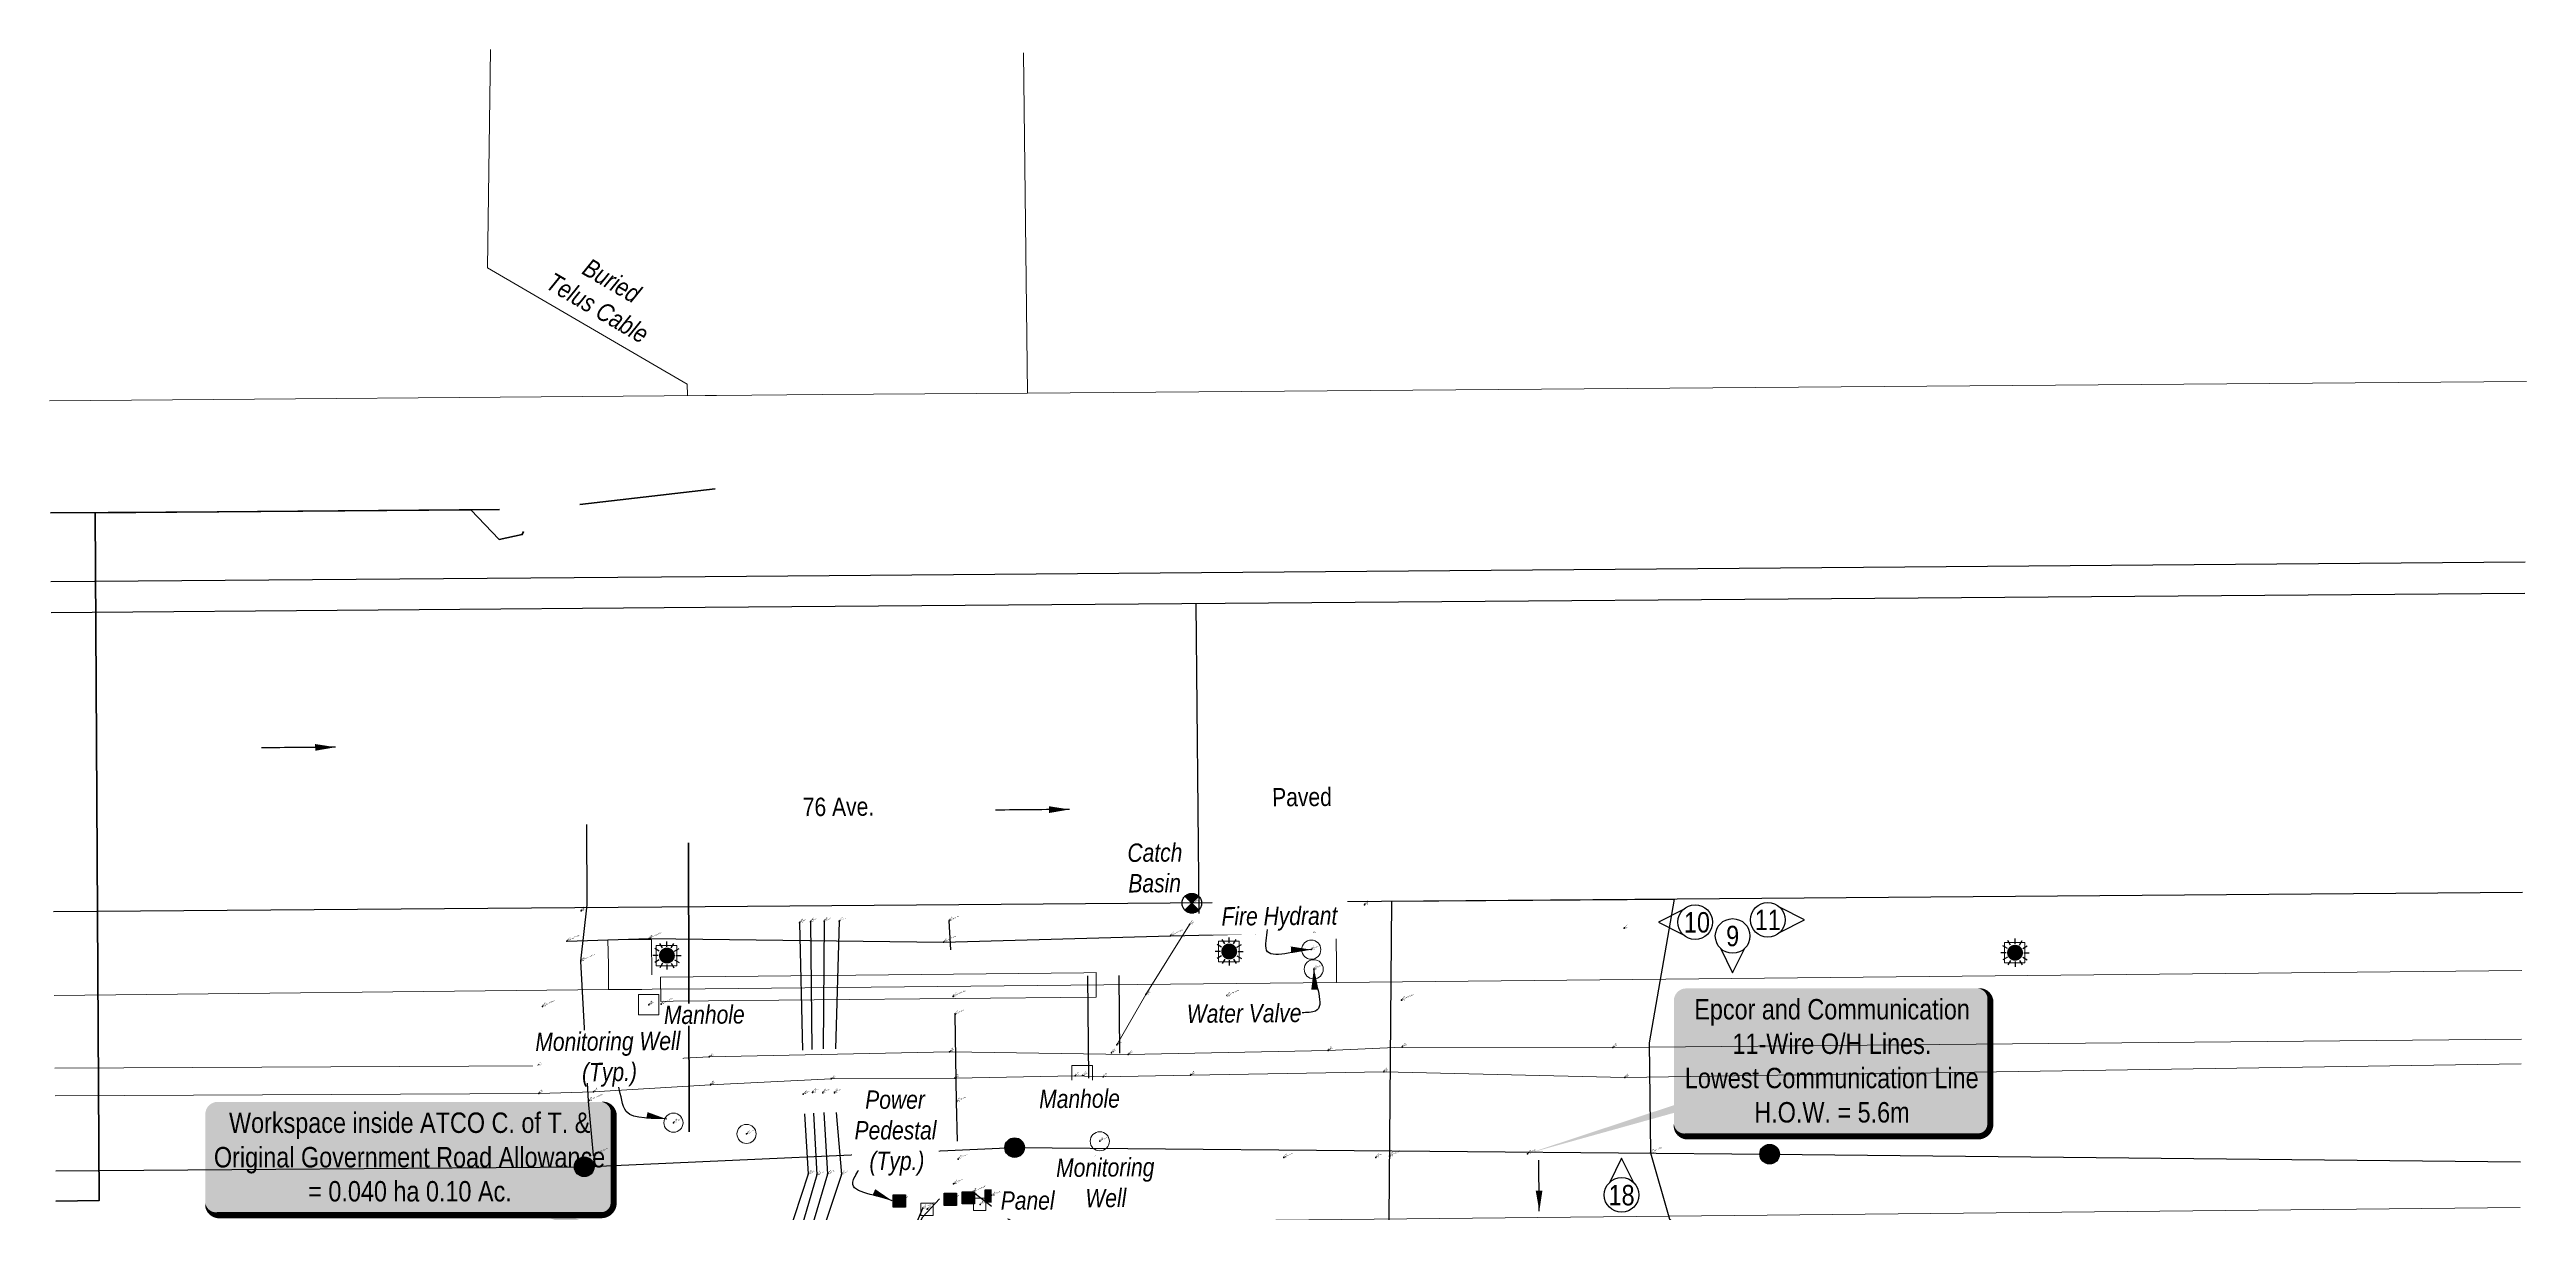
# Model space of a CAD drawing. Extents: x 39620 to 40409, y 5930668 to 5931695.
# Drawn here: x 40000.6 to 40121.9, y 5930764.9 to 5930821.9 of the extents above; entities that cross this region are included whole.
import ezdxf
from ezdxf.enums import TextEntityAlignment as Align

# ---------------------------------------------------------------- set-up
doc = ezdxf.new("R2010")
doc.units = 0
doc.header["$LTSCALE"] = 5
doc.header["$PDSIZE"] = 0.5
doc.linetypes.add('foc-SEISMIC', pattern=[20.5, 15, -1, 0.5, -1, 0.5, -1, 0.5, -1])
doc.linetypes.add('UG_PIPE', pattern=[1.875, 1.25, -0.625])
doc.layers.get('Defpoints').update_dxf_attribs({"color": 9})
for name, color, linetype in [('7', 7, 'Continuous'), ('AS-PIPE-UG', 44, 'UG_PIPE'), ('AS-POWER', 104, 'foc-POWER'), ('AS-POWER-BURIED-ATCO PIPELINES', 241, 'foc-POWER_BURIED'), ('AS-POWER-EXISTING-PP', 72, 'Continuous'), ('AS-POWER-OH-ATCO PIPELINES', 241, 'foc-OHPOWER'), ('AS-POWER-T', 104, 'Continuous'), ('AS-ROADS', 254, 'Continuous'), ('AS-SEISMIC', 224, 'foc-SEISMIC'), ('AS-SYMBOL', 7, 'Continuous'), ('CG-NOTES', 7, 'Continuous'), ('L-TITLEDB', 4, 'Continuous'), ('L-TITLEDB-T', 4, 'Continuous'), ('T-WATER-T', 170, 'Continuous')]:
    doc.layers.add(name, color=color, linetype=linetype)
doc.layers.add('AS-GENERAL', color=48, linetype='Continuous', lineweight=18)
doc.layers.add('COE_STREETLIGHT-POLE', color=7, linetype='Continuous', lineweight=0)
for name, color, linetype, lineweight, true_color in [('AS-SANITARY', 7, 'foc-SANITARY', 9, 0x29a300), ('AS-TELUS-ATCO PIPELINES', 7, 'foc-TEL', 9, 0xff9c38), ('AS-WATER PIPE', 7, 'foc-WATER', 9, 0x8ac4ff)]:
    doc.layers.add(name, color=color, linetype=linetype, lineweight=lineweight, true_color=true_color)
for name, color, linetype, plot in [('Z-DESCRIPTION', 4, 'Continuous', False), ('Z-ELEVATION', 2, 'Continuous', False), ('Z-MSPOINT', 7, 'Continuous', False), ('Z-POINTNUMBER', 6, 'Continuous', False)]:
    doc.layers.add(name, color=color, linetype=linetype, plot=plot)
doc.styles.add('1.8', font='', dxfattribs={"height": 1.8})
doc.styles.add('80', font='', dxfattribs={"height": 10})
doc.styles.add('80L', font='', dxfattribs={"height": 10})
doc.styles.add('DESCRIPTION', font='', dxfattribs={"height": 2.5})
doc.styles.add('ELEVATION', font='', dxfattribs={"height": 2.5})
doc.styles.add('foc-LtypeFont', font='', dxfattribs={"height": 7.35})
doc.styles.add('POINTNUMBER', font='', dxfattribs={"height": 2.5})
doc.styles.get('1.8').set_extended_font_data('Arial Narrow')
doc.styles.get('80').set_extended_font_data('Arial Narrow')
doc.styles.get('80L').set_extended_font_data('Arial Narrow')
doc.styles.get('DESCRIPTION').set_extended_font_data('Arial Narrow')
doc.styles.get('ELEVATION').set_extended_font_data('Arial Narrow')
doc.styles.get('foc-LtypeFont').set_extended_font_data('Arial Narrow')
doc.styles.get('POINTNUMBER').set_extended_font_data('Arial Narrow')
doc.linetypes.add('foc-OHPOWER', pattern='A,10,-1,["O/P",foc-LtypeFont,S=0.2,R=0,X=-0.5,Y=-0.75],-3.25', length=14.25)
doc.linetypes.add('foc-POWER', pattern='A,6,-1,["P",foc-LtypeFont,S=0.2,R=0,X=-0.625,Y=-0.75],-1.24,4', length=12.24)
doc.linetypes.add('foc-POWER_BURIED', pattern='A,10,-1,["P",foc-LtypeFont,S=0.2,R=0,X=-0.425,Y=-0.75],-2', length=13)
doc.linetypes.add('foc-SANITARY', pattern='A,10,-1,["SN",foc-LtypeFont,S=0.2,R=0,X=-0.5,Y=-0.75],-2.75', length=13.75)
doc.linetypes.add('foc-TEL', pattern='A,2,-1,["T",foc-LtypeFont,S=0.2,R=0,X=-0.425,Y=-0.75],-1.24,8', length=12.24)
doc.linetypes.add('foc-WATER', pattern='A,10,-1,["W",foc-LtypeFont,S=0.2,R=0,X=-0.425,Y=-0.75],-2', length=13)
doc.dimstyles.new('Compass 1 000', dxfattribs={"dimtxt": 1.8, "dimasz": 2, "dimexe": 0.2, "dimexo": 0.0625, "dimgap": 0.5, "dimtad": 0, "dimtih": 1, "dimtoh": 1, "dimzin": 0, "dimdsep": 46, "dimtxsty": '1.8', "dimcen": 0.1, "dimse1": 1, "dimse2": 1, "dimclrd": 256, "dimclrt": 256, "dimaunit": 1, "dimadec": 4, "dimazin": 0, "dimtfac": 0.06, "dimtofl": 0, "dimtmove": 0, "dimatfit": 0, "dimfxl": 0.2, "dimtolj": 1, "dimtzin": 0, "dimlwd": -1, "dimarcsym": 0})

# ---------------------------------------------------------------- blocks, each defined once
blk = doc.blocks.new('*U365')
at = {"layer": 'CG-NOTES', "color": 182}
blk.add_lwpolyline([(-6, -6), (0, -18), (6, -6)], dxfattribs=at)
blk.add_circle((0, 0), 8.49, dxfattribs=at)
at = {"color": 182, "style": '80L'}
blk.add_attdef('#', text='', height=10, dxfattribs=at).set_placement((0, 0), align=Align.MIDDLE_CENTER)
blk = doc.blocks.new('*U367')
at = {"layer": 'CG-NOTES', "color": 182}
blk.add_lwpolyline([(-6, 6), (-18, 0), (-6, -6)], dxfattribs=at)
blk.add_circle((0, 0), 8.49, dxfattribs=at)
at = {"color": 182, "style": '80L'}
blk.add_attdef('#', text='', height=10, dxfattribs=at).set_placement((0, 0), align=Align.MIDDLE_CENTER)
blk = doc.blocks.new('*U366')
at = {"layer": 'CG-NOTES', "color": 182}
blk.add_lwpolyline([(6, -6), (18, 0), (6, 6)], dxfattribs=at)
blk.add_circle((0, 0), 8.49, dxfattribs=at)
at = {"color": 182, "style": '80L'}
blk.add_attdef('#', text='', height=10, dxfattribs=at).set_placement((0, 0), align=Align.MIDDLE_CENTER)
blk = doc.blocks.new('DAV')
at = {"layer": 'COE_STREETLIGHT-POLE', "color": 1, "linetype": 'Continuous', "lineweight": 0, "flags": 128}
blk.add_lwpolyline([(-0.52, -0.5), (0.48, -0.5), (0.48, 0.5), (-0.52, 0.5), (-0.52, -0.5)], dxfattribs=at)
blk = doc.blocks.new('DAV3')
at = {"layer": 'COE_STREETLIGHT-POLE', "color": 1, "linetype": 'Continuous', "lineweight": 0, "flags": 128}
blk.add_lwpolyline([(-0.52, -0.5), (0.48, -0.5), (0.48, 0.5), (-0.52, 0.5), (-0.52, -0.5)], dxfattribs=at)
blk = doc.blocks.new('*X1028')
at = {"color": 0}
for p, q in [((102.1, -2061.6), (108.8, -2061.6)), ((102.2, -2061.7), (108.8, -2061.7)), ((102.3, -2061.4), (108.6, -2061.4)), ((102.3, -2061.9), (108.6, -2061.9)), ((102.5, -2061.2), (108.5, -2061.2)), ((102.5, -2062), (108.4, -2062)), ((102.6, -2062.2), (108.3, -2062.2)), ((102.7, -2061.1), (108.2, -2061.1)), ((102.8, -2062.3), (108.1, -2062.3)), ((102.9, -2060.9), (108, -2060.9)), ((103.2, -2060.8), (107.7, -2060.8)), ((103.5, -2060.6), (107.4, -2060.6)), ((103.9, -2060.5), (107, -2060.5)), ((104.5, -2060.3), (106.5, -2060.3)), ((102.1, -2068.4), (108.8, -2068.4)), ((102.2, -2068.3), (108.7, -2068.3)), ((102.3, -2068.1), (108.6, -2068.1)), ((102.3, -2068.6), (108.7, -2068.6)), ((102.5, -2068), (108.4, -2068)), ((102.5, -2068.7), (108.5, -2068.7)), ((102.7, -2067.8), (108.3, -2067.8)), ((102.7, -2068.9), (108.3, -2068.9)), ((102.8, -2067.7), (108.1, -2067.7)), ((102.9, -2069.1), (108, -2069.1)), ((103, -2062.5), (108, -2062.5)), ((103, -2067.5), (108, -2067.5)), ((103.1, -2062.7), (107.8, -2062.7)), ((103.1, -2067.3), (107.8, -2067.3)), ((103.2, -2069.2), (107.8, -2069.2)), ((103.3, -2062.8), (107.7, -2062.8)), ((103.3, -2067.2), (107.6, -2067.2)), ((103.4, -2063), (107.5, -2063)), ((103.4, -2067), (107.5, -2067)), ((103.5, -2069.4), (107.4, -2069.4)), ((103.6, -2063.1), (107.3, -2063.1)), ((103.6, -2066.9), (107.3, -2066.9)), ((103.7, -2063.3), (107.2, -2063.3)), ((103.8, -2066.7), (107.2, -2066.7)), ((103.9, -2063.4), (107, -2063.4)), ((103.9, -2066.6), (107, -2066.6)), ((103.9, -2069.5), (107.1, -2069.5)), ((104.1, -2063.6), (106.9, -2063.6)), ((104.1, -2066.4), (106.9, -2066.4)), ((104.2, -2063.7), (106.7, -2063.7)), ((104.2, -2066.2), (106.7, -2066.2)), ((104.4, -2063.9), (106.6, -2063.9)), ((104.4, -2066.1), (106.6, -2066.1)), ((104.4, -2069.7), (106.5, -2069.7)), ((104.5, -2064.1), (106.4, -2064.1)), ((104.5, -2065.9), (106.4, -2065.9)), ((104.7, -2064.2), (106.3, -2064.2)), ((104.7, -2065.8), (106.2, -2065.8)), ((104.8, -2064.4), (106.1, -2064.4)), ((104.8, -2065.6), (106.1, -2065.6)), ((105, -2064.5), (105.9, -2064.5)), ((105, -2065.5), (105.9, -2065.5)), ((105.1, -2064.7), (105.8, -2064.7)), ((105.2, -2065.3), (105.8, -2065.3)), ((105.3, -2064.8), (105.6, -2064.8)), ((105.3, -2065.2), (105.6, -2065.2))]:
    blk.add_line(p, q, dxfattribs=at)
blk = doc.blocks.new('SP')
for p, q in [((0.68, -0.68), (-0.68, 0.68)), ((-0.68, -0.68), (0.68, 0.68))]:
    blk.add_line(p, q)
blk.add_circle((0, 0), 0.96)
at = {"xscale": 0.2, "yscale": 0.2, "zscale": 0.2}
blk.add_blockref('*X1028', (-21.09, 413), dxfattribs=at)
blk = doc.blocks.new('DAV18')
at = {"layer": 'COE_STREETLIGHT-POLE', "color": 1, "linetype": 'Continuous', "lineweight": 0, "flags": 128}
blk.add_lwpolyline([(-0.52, -0.5), (0.48, -0.5), (0.48, 0.5), (-0.52, 0.5), (-0.52, -0.5)], dxfattribs=at)
blk = doc.blocks.new('*U1110')
h = blk.add_hatch(color=255)
edge = h.paths.add_edge_path()
edge.add_line((-94, -28.5), (94, -28.5))
edge.add_arc((94, -22.5), 6, 270, 360)
edge.add_line((100, -22.5), (100, 21))
edge.add_arc((94, 21), 6, 0, 90)
edge.add_line((94, 27), (-94, 27))
edge.add_arc((-94, 21), 6, 90, 180)
edge.add_line((-100, 21), (-100, -22.5))
edge.add_arc((-94, -22.5), 6, 180, 270)
at = {"color": 8, "true_color": 0x787878, "flags": 128}
blk.add_lwpolyline([(-94, -28.5, 3, 3, 0), (94, -28.5, 3, 3, 0.414214), (100, -22.5, 3, 3, 0), (100, 21, 3, 0, 0.414214), (94, 27, 0, 0, 0), (-94, 27, 0, 0, 0.414214), (-100, 21, 0, 0, 0), (-100, -22.5, 0, 3, 0.414214)], format="xyseb", close=True, dxfattribs=at)
blk.add_lwpolyline([(137.9, -54.8, 0, 10, 0), (0, 0, 5, 5, 0)], format="xyseb", dxfattribs=at)
at = {"color": 8, "true_color": 0x787878, "style": '80'}
blk.add_attdef('ENTER_TEXT_001', (-36, -5), '', height=10, dxfattribs=at)
blk = doc.blocks.new('*U1103')
h = blk.add_hatch(color=255)
edge = h.paths.add_edge_path()
edge.add_line((-71.5, -37), (71.5, -37))
edge.add_arc((71.5, -31), 6, 270, 360)
edge.add_line((77.5, -31), (77.5, 29.5))
edge.add_arc((71.5, 29.5), 6, 0, 90)
edge.add_line((71.5, 35.5), (-71.5, 35.5))
edge.add_arc((-71.5, 29.5), 6, 90, 180)
edge.add_line((-77.5, 29.5), (-77.5, -31))
edge.add_arc((-71.5, -31), 6, 180, 270)
at = {"color": 104, "flags": 128}
blk.add_lwpolyline([(-71.5, -37, 3, 3, 0), (71.5, -37, 3, 3, 0.414214), (77.5, -31, 3, 3, 0), (77.5, 29.5, 3, 0, 0.414214), (71.5, 35.5, 0, 0, 0), (-71.5, 35.5, 0, 0, 0.414214), (-77.5, 29.5, 0, 0, 0), (-77.5, -31, 0, 3, 0.414214)], format="xyseb", close=True, dxfattribs=at)
blk.add_lwpolyline([(-149.3, -45.5, 0, 7.5, 0), (0, 0, 0, 0, 0)], format="xyseb", dxfattribs=at)
at = {"color": 104, "style": '80'}
blk.add_attdef('ENTER_TEXT_001', (-26.8, -4.9), '', height=10, dxfattribs=at)
blk = doc.blocks.new('POWERPOLE')
h = blk.add_hatch(color=255)
edge = h.paths.add_edge_path()
edge.add_arc((0, 0), 0.96, 0, 360)
at = {"linetype": 'Continuous'}
for p, q in [((0.68, -0.68), (-0.68, 0.68)), ((-0.68, -0.68), (0.68, 0.68))]:
    blk.add_line(p, q, dxfattribs=at)
blk.add_circle((0, 0), 0.96, dxfattribs=at)
blk = doc.blocks.new('lightpole')
h = blk.add_hatch(color=255)
h.dxf.hatch_style = 1
h.paths.add_polyline_path([(-0.78, 0, 1), (0.78, 0, 1)])
h.paths.add_polyline_path([(0.68, 0, -1), (-0.68, 0, -1)], flags=16)
h = blk.add_hatch(color=48)
h.dxf.hatch_style = 1
edge = h.paths.add_edge_path()
edge.add_arc((0, 0), 0.682, 0, 360)
at = {"color": 48}
for p, q in [((-0.86, 0), (-1.38, 0)), ((-0.75, 0.43), (-1.19, 0.69)), ((-0.43, 0.75), (-0.69, 1.19)), ((0, 0.86), (0, 1.38)), ((0.43, 0.75), (0.69, 1.19)), ((0.75, 0.43), (1.19, 0.69)), ((0.86, 0), (1.38, 0)), ((-0.75, -0.43), (-1.19, -0.69)), ((-0.43, -0.75), (-0.69, -1.19)), ((0, -0.86), (0, -1.38)), ((0.43, -0.75), (0.69, -1.19)), ((0.75, -0.43), (1.19, -0.69))]:
    blk.add_line(p, q, dxfattribs=at)
blk.add_circle((0, 0), 0.682, dxfattribs=at)

msp = doc.modelspace()

# ---------------------------------------------------------------- hatches: boundary and pattern name
at = {"layer": 'AS-POWER'}
h = msp.add_hatch(color=256, dxfattribs=at)
h.dxf.hatch_style = 1
h.paths.add_polyline_path([(40045.31, 5930765.9), (40045.91, 5930765.9), (40045.91, 5930765.3), (40045.31, 5930765.3)])
h = msp.add_hatch(color=256, dxfattribs=at)
h.dxf.hatch_style = 1
h.paths.add_polyline_path([(40046.44, 5930765.99), (40047.04, 5930765.99), (40047.04, 5930765.39), (40046.44, 5930765.39)])
h = msp.add_hatch(color=256, dxfattribs=at)
h.dxf.hatch_style = 1
h.paths.add_polyline_path([(40041.93, 5930765.74), (40042.53, 5930765.74), (40042.53, 5930765.14), (40041.93, 5930765.14)])
h = msp.add_hatch(color=256, dxfattribs=at)
h.dxf.hatch_style = 1
h.paths.add_polyline_path([(40044.43, 5930765.82), (40045.03, 5930765.82), (40045.03, 5930765.22), (40044.43, 5930765.22)])

# ---------------------------------------------------------------- linework, layer by layer
at = {"layer": 'AS-GENERAL', "flags": 128}
for points in [[(40043.29, 5930765.34), (40043.89, 5930765.34), (40043.89, 5930764.74), (40043.29, 5930764.74)], [(40045.87, 5930765.58), (40046.47, 5930765.58), (40046.47, 5930764.98), (40045.87, 5930764.98)]]:
    msp.add_lwpolyline(points, close=True, dxfattribs=at)
at = {"layer": 'AS-PIPE-UG', "flags": 128}
for points in [[(40037.35, 5930779.08), (40037.53, 5930770.68), (40037.77, 5930766.76), (40036.24, 5930762.11), (40034.7, 5930759.16), (40033.29, 5930756.46), (40031.56, 5930751.18), (40031.64, 5930747.72), (40031.73, 5930743.53)], [(40039.29, 5930779.15), (40039.05, 5930770.75), (40039.4, 5930766.75), (40038.05, 5930762.68), (40037.04, 5930758.67), (40035.19, 5930753.22), (40034.28, 5930749.27), (40033.76, 5930743.9), (40034.08, 5930738.43)], [(40034.68, 5930743.69), (40034.33, 5930745.8), (40035.76, 5930754.64), (40037.14, 5930757.2), (40038.29, 5930758.75), (40040.09, 5930760.64), (40042.34, 5930762.8), (40043.39, 5930764.67), (40044.89, 5930766.28), (40045.11, 5930767.5), (40045.04, 5930770.31), (40044.96, 5930774.59), (40044.67, 5930779.17)], [(40037.88, 5930779.12), (40037.98, 5930770.76), (40038.2, 5930766.72), (40036.85, 5930762.15), (40036.32, 5930761.21)], [(40038.55, 5930779.15), (40038.48, 5930770.75), (40038.72, 5930766.76), (40037.38, 5930762.23), (40036.76, 5930761.03)]]:
    msp.add_lwpolyline(points, dxfattribs=at)
at = {"layer": 'AS-POWER'}
for points in [[(40045.31, 5930765.9), (40045.91, 5930765.9), (40045.91, 5930765.3), (40045.31, 5930765.3)], [(40046.44, 5930765.99), (40047.04, 5930765.99), (40047.04, 5930765.39), (40046.44, 5930765.39)], [(40041.93, 5930765.74), (40042.53, 5930765.74), (40042.53, 5930765.14), (40041.93, 5930765.14)], [(40044.43, 5930765.82), (40045.03, 5930765.82), (40045.03, 5930765.22), (40044.43, 5930765.22)]]:
    msp.add_lwpolyline(points, close=True, dxfattribs=at)
at = {"layer": 'AS-POWER-BURIED-ATCO PIPELINES', "flags": 128}
for points in [[(40027.25, 5930767.69), (40027.01, 5930770.34), (40026.64, 5930777.2), (40026.95, 5930779.96), (40026.93, 5930783.89)], [(40025.95, 5930778.17), (40029.98, 5930778.3), (40044.4, 5930778.12), (40055.52, 5930778.44), (40062.49, 5930778.6)], [(40048.48, 5930763.86), (40045.83, 5930765.87)], [(40033.13, 5930744.17), (40033.98, 5930745.41), (40033.7, 5930748.04), (40035.58, 5930755.57), (40039.16, 5930758.97), (40042.1, 5930762.01), (40043.39, 5930765.09)]]:
    msp.add_lwpolyline(points, dxfattribs=at)
at = {"layer": 'AS-ROADS', "lineweight": 30}
for p, q in [((40121.74, 5930780.56), (40032.73, 5930779.86)), ((40032.73, 5930779.86), (40000.81, 5930779.62))]:
    msp.add_line(p, q, dxfattribs=at)
at = {"layer": 'AS-ROADS', "lineweight": 30, "flags": 128}
msp.add_lwpolyline([(40090.31, 5930752.7), (40066.12, 5930752.9), (40066.35, 5930780.13), (40080.19, 5930780.23), (40078.96, 5930773.2), (40079.03, 5930767.8), (40079.96, 5930764.56)], close=True, dxfattribs=at)
at = {"layer": 'AS-SANITARY', "lineweight": 30}
for p, q in [((40056.75, 5930794.73), (40056.91, 5930779.53)), ((40051.45, 5930776.48), (40051.5, 5930771.46)), ((40052.98, 5930776.49), (40053.01, 5930772.69))]:
    msp.add_line(p, q, dxfattribs=at)
at = {"layer": 'AS-SANITARY', "flags": 128}
for points in [[(40052.89, 5930773.1), (40054.31, 5930775.56), (40056.45, 5930779)], [(40000.87, 5930771.95), (40024.52, 5930772.07), (40032.92, 5930772.5), (40044.69, 5930772.76), (40053.44, 5930772.63), (40063.24, 5930772.82), (40066.86, 5930772.98), (40077.18, 5930772.97), (40121.68, 5930773.38)], [(40000.88, 5930770.6), (40024.57, 5930770.71), (40027.25, 5930770.8), (40032.99, 5930771.14), (40038.9, 5930771.43), (40044.95, 5930771.47), (40050.84, 5930771.57), (40052.21, 5930771.52), (40056.5, 5930771.61), (40065.96, 5930771.77), (40077.77, 5930771.49), (40121.67, 5930772.16)]]:
    msp.add_lwpolyline(points, dxfattribs=at)
at = {"layer": 'AS-TELUS-ATCO PIPELINES', "lineweight": 13, "flags": 128}
for points in [[(40031.86, 5930804.94), (40031.84, 5930805.47), (40022.06, 5930811.18), (40022.21, 5930821.87)], [(40003, 5930771.1), (40003.04, 5930765.46), (40000.92, 5930765.44)]]:
    msp.add_lwpolyline(points, dxfattribs=at)
at = {"layer": 'AS-TELUS-ATCO PIPELINES', "lineweight": 40, "flags": 128}
for points in [[(40033.22, 5930800.35), (40026.58, 5930799.57)], [(40000.65, 5930799.16), (40006.3, 5930799.2), (40006.85, 5930799.2), (40022.65, 5930799.33)], [(40000.92, 5930765.44), (40003.04, 5930765.46), (40002.85, 5930799.17), (40006.85, 5930799.2), (40021.25, 5930799.32), (40022.63, 5930797.86), (40023.76, 5930798.1), (40023.83, 5930798.25)], [(40031.94, 5930768.83), (40031.91, 5930783)]]:
    msp.add_lwpolyline(points, dxfattribs=at)
at = {"layer": 'AS-WATER PIPE', "lineweight": 13, "flags": 128}
for points in [[(40000.84, 5930775.52), (40027.99, 5930775.8), (40027.98, 5930777.02), (40027.96, 5930778.24), (40030.1, 5930778.26), (40030.11, 5930776.52)], [(40063.63, 5930778.29), (40063.64, 5930777.07), (40063.65, 5930776.15)], [(40027.99, 5930775.8), (40029.62, 5930775.81), (40030.12, 5930775.82), (40032.73, 5930775.84), (40063.65, 5930776.15), (40121.71, 5930776.74)]]:
    msp.add_lwpolyline(points, dxfattribs=at)
for points in [[(40029.45, 5930775.56), (40030.45, 5930775.56), (40030.45, 5930774.56), (40029.45, 5930774.56)], [(40051.88, 5930775.44), (40051.87, 5930776.64), (40051.27, 5930776.63), (40030.54, 5930776.42), (40030.55, 5930775.22), (40031.15, 5930775.23), (40030.55, 5930775.22), (40030.54, 5930776.42), (40051.27, 5930776.63), (40051.87, 5930776.64), (40051.88, 5930775.44), (40031.15, 5930775.23)], [(40050.69, 5930772.09), (40051.69, 5930772.09), (40051.69, 5930771.09), (40050.69, 5930771.09)]]:
    msp.add_lwpolyline(points, close=True, dxfattribs=at)
at = {"layer": 'AS-WATER PIPE', "lineweight": 13}
for centre in [(40062.53, 5930776.8), (40031.17, 5930769.28), (40034.75, 5930768.73), (40052.05, 5930768.37)]:
    msp.add_circle(centre, 0.469, dxfattribs=at)
at = {"layer": 'L-TITLEDB', "lineweight": 30}
for p, q in [((40032.73, 5930796.05), (40121.86, 5930796.76)), ((40000.68, 5930795.8), (40032.73, 5930796.05))]:
    msp.add_line(p, q, dxfattribs=at)
at = {"layer": 'L-TITLEDB', "linetype": 'Continuous', "lineweight": 30}
for p, q in [((40032.73, 5930794.54), (40121.85, 5930795.23)), ((40000.69, 5930794.29), (40032.73, 5930794.54))]:
    msp.add_line(p, q, dxfattribs=at)
at = {"layer": 'L-TITLEDB', "lineweight": 0, "flags": 128}
for points in [[(40048.51, 5930805.03), (40048.32, 5930821.7)], [(40032.73, 5930804.91), (40000.61, 5930804.66)], [(40033.28, 5930804.92), (40032.73, 5930804.91)], [(40038.46, 5930804.96), (40033.28, 5930804.92)], [(40048.51, 5930805.03), (40038.46, 5930804.96)], [(40121.93, 5930805.61), (40048.51, 5930805.03)], [(40030.2, 5930764.2), (40121.62, 5930765.13)]]:
    msp.add_lwpolyline(points, dxfattribs=at)
at = {"layer": 'Z-MSPOINT'}
for p in [(40026.65, 5930779.66, 679.16), (40056.56, 5930780.04, 678.76), (40065.02, 5930779.96, 678.89), (40025.95, 5930778.17, 679.28), (40029.98, 5930778.3, 679.18), (40037.35, 5930779.08, 679.09), (40037.88, 5930779.12, 679.11), (40038.55, 5930779.15, 679.12), (40039.29, 5930779.15, 679.12), (40044.4, 5930778.12, 679.1), (40044.67, 5930779.17, 679.1), (40055.52, 5930778.44, 679.04), (40056.45, 5930779, 679.01), (40062.49, 5930778.6, 678.9), (40077.74, 5930778.81, 678.79), (40026.64, 5930777.2, 679.31), (40030.85, 5930777.47, 679.23), (40058.39, 5930777.67, 679.03), (40062.41, 5930777.76, 678.96), (40062.53, 5930776.8, 679.08), (40054.31, 5930775.56, 679.16), (40024.76, 5930774.98, 679.33), (40029.97, 5930775.06, 679.24), (40030.56, 5930775.09, 679.32), (40044.87, 5930775.46, 679.22), (40044.96, 5930774.59, 679.22), (40058.26, 5930775.48, 679.08), (40066.83, 5930775.28, 679.04), (40024.52, 5930772.07, 679.49), (40032.92, 5930772.5, 679.37), (40044.69, 5930772.76, 679.23), (40052.62, 5930772.71, 679.27), (40052.89, 5930773.1, 679.18), (40053.44, 5930772.63, 679.21), (40063.24, 5930772.82, 679.18), (40066.86, 5930772.98, 679.17), (40077.18, 5930772.97, 679.1), (40024.57, 5930770.71, 679.52), (40027.25, 5930770.8, 679.39), (40032.99, 5930771.14, 679.36), (40037.98, 5930770.76, 679.34), (40038.48, 5930770.75, 679.35), (40038.9, 5930771.43, 679.35), (40039.05, 5930770.75, 679.33), (40044.95, 5930771.47, 679.27), (40050.84, 5930771.57, 679.19), (40051.21, 5930771.59, 679.29), (40052.21, 5930771.52, 679.18), (40056.5, 5930771.61, 679.2), (40065.96, 5930771.77, 679.09), (40077.77, 5930771.49, 679.17), (40027.01, 5930770.34, 679.43), (40037.53, 5930770.68, 679.33), (40045.04, 5930770.31, 679.27), (40031.17, 5930769.28, 679.34), (40034.75, 5930768.73, 679.22), (40052.05, 5930768.37, 679.21), (40026.8, 5930767.12, 679.58), (40027.25, 5930767.69, 679.49), (40045.11, 5930767.5, 679.28), (40051.32, 5930767.37, 679.19), (40061.06, 5930767.57, 679.25), (40065.58, 5930767.58, 679.29), (40066.24, 5930767.64, 679.38), (40073, 5930767.76, 679.4), (40079.03, 5930767.8, 679.34), (40084.86, 5930767.74, 679.31), (40037.77, 5930766.76, 679.32), (40038.2, 5930766.72, 679.31), (40038.72, 5930766.76, 679.31), (40039.4, 5930766.75, 679.31), (40044.89, 5930766.28, 679.31), (40045.83, 5930765.87, 679.33), (40042.25, 5930765.44, 678.45), (40043.39, 5930765.09, 678.44), (40043.6, 5930765.04, 679.72), (40044.75, 5930765.52, 678.46), (40045.63, 5930765.6, 678.42), (40046.19, 5930765.28, 679.36), (40046.76, 5930765.69, 678.44)]:
    msp.add_point(p, dxfattribs=at)

# ---------------------------------------------------------------- block references
at = {"layer": 'AS-POWER-EXISTING-PP', "xscale": 0.4999081765, "yscale": 0.4999081765, "zscale": 0.4999081765}
for p in [(40047.88, 5930768.06), (40026.8, 5930767.12), (40084.86, 5930767.74)]:
    msp.add_blockref('POWERPOLE', p, dxfattribs=at)
at = {"layer": 'AS-POWER-T'}
ref = msp.add_blockref('*U1103', (40087.92, 5930772.31), dxfattribs=dict(at, xscale=0.1, yscale=0.1, zscale=0.1))
ref.add_attrib('ENTER_TEXT_001', 'Epcor and Communication', (40081.17, 5930774.34), dxfattribs={"layer": '0', "color": 104, "height": 1, "style": '80'})
ref.add_attrib('ENTER_TEXT_002', '11-Wire O/H Lines.', (40083.04, 5930772.65), dxfattribs={"layer": '0', "color": 104, "height": 1, "style": '80'})
ref.add_attrib('ENTER_TEXT_003', 'Lowest Communication Line', (40080.71, 5930770.97), dxfattribs={"layer": '0', "color": 104, "height": 1, "style": '80'})
ref.add_attrib('ENTER_TEXT_004', 'H.O.W. = 5.6m', (40084.11, 5930769.29), dxfattribs={"layer": '0', "color": 104, "height": 1, "style": '80'})
at = {"layer": 'AS-SYMBOL', "color": 2, "xscale": 0.4999999999999997, "yscale": 0.4999999999999997, "zscale": 0.4999999999999997}
for p in [(40030.85, 5930777.47), (40096.88, 5930777.61)]:
    msp.add_blockref('lightpole', p, dxfattribs=at)
at = {"layer": 'CG-NOTES'}
ref = msp.add_blockref('*U366', (40081.21, 5930779.11), dxfattribs=dict(at, xscale=0.09999999999999994, yscale=0.09999999999999994, zscale=0.09999999999999994, rotation=180))
ref.add_attrib('#', '10', dxfattribs={"layer": '0', "color": 182, "height": 1, "style": '80L'}).set_placement((40081.3, 5930779.1), align=Align.MIDDLE_CENTER)
at = {"layer": 'CG-NOTES', "xscale": 0.09999999999999994, "yscale": 0.09999999999999994, "zscale": 0.09999999999999994}
msp.add_blockref('*U365', (40083.05, 5930778.43), dxfattribs=at).add_auto_attribs({'#': '9'})
at = {"layer": 'CG-NOTES'}
ref = msp.add_blockref('*U367', (40084.77, 5930779.22), dxfattribs=dict(at, xscale=0.09999999999999994, yscale=0.09999999999999994, zscale=0.09999999999999994, rotation=180))
ref.add_attrib('#', '11', dxfattribs={"layer": '0', "color": 182, "height": 1, "style": '80L'}).set_placement((40084.77, 5930779.22), align=Align.MIDDLE_CENTER)
ref = msp.add_blockref('*U365', (40077.61, 5930765.74), dxfattribs=dict(at, xscale=0.09999999999999994, yscale=0.09999999999999994, zscale=0.09999999999999994, rotation=180))
ref.add_attrib('#', '18', dxfattribs={"layer": '0', "color": 182, "height": 1, "style": '80L'}).set_placement((40077.61, 5930765.73), align=Align.MIDDLE_CENTER)
at = {"layer": 'Defpoints', "color": 1, "linetype": 'Continuous', "lineweight": 0}
for name, p in [('DAV18', (40030.85, 5930777.47)), ('DAV', (40058.39, 5930777.67)), ('DAV3', (40096.88, 5930777.61))]:
    msp.add_blockref(name, p, dxfattribs=at)

# ---------------------------------------------------------------- texts
at = {"layer": 'AS-TELUS-ATCO PIPELINES', "insert": (40023.64, 5930813.7), "char_height": 0.9, "attachment_point": 1, "rotation": 329.6861, "style": '80L'}
msp.add_mtext_dynamic_manual_height_columns('\\pi3.99178;{\\fArial Narrow|b0|i1|c0|p34;Buried \\P\\pi2.81091;Telus Cable}', width=10.969, gutter_width=50, heights=[0], dxfattribs=at)
at = {"layer": 'L-TITLEDB-T', "char_height": 0.9, "attachment_point": 1, "rotation": 0.4464, "style": '80L', "bg_fill": 3, "box_fill_scale": 1.2, "bg_fill_color": 256, "bg_fill_transparency": 0}
for s, width, insert in [('76 Ave.', 3.4175, (40037.5, 5930785.2)), ('Paved', 2.857, (40060.49, 5930785.68))]:
    msp.add_mtext_dynamic_manual_height_columns(s, width=width, gutter_width=50, heights=[0], dxfattribs=dict(at, insert=insert))
at = {"layer": 'Z-DESCRIPTION', "style": 'DESCRIPTION'}
for s, p in [('CURB', (40026.65, 5930779.66)), ('Pipe_ug14', (40037.35, 5930779.08)), ('P/L_UG_13', (40037.88, 5930779.12)), ('P/L_UG_12', (40038.55, 5930779.15)), ('P/L_UG_11', (40039.29, 5930779.15)), ('Pipe_ug6 9ft 10in', (40044.67, 5930779.17)), ('CAtchbasin', (40056.56, 5930780.04)), ('CURB', (40065.02, 5930779.96)), ('CABLE-UG6 POWER', (40025.95, 5930778.17)), ('CABLE-UG6 POWER', (40029.98, 5930778.3)), ('CABLE-UG6 POWER', (40044.4, 5930778.12)), ('CABLE-UG6 POWER', (40055.52, 5930778.44)), ('SEwer3', (40056.45, 5930779)), ('CABLE-UG6 POWER', (40062.49, 5930778.6)), ('PIc', (40077.74, 5930778.81)), ('CABLE-UG7 POWER X2', (40026.64, 5930777.2)), ('Lampstandard', (40030.85, 5930777.47)), ('Lampstandard', (40058.39, 5930777.67)), ('Fire Hydrant', (40062.41, 5930777.76)), ('WATERvalve', (40062.53, 5930776.8)), ('Pipe_ug8 WATERline', (40044.87, 5930775.46)), ('SEwer3', (40054.31, 5930775.56)), ('Pipe_ug8 WATERline', (40058.26, 5930775.48)), ('Pipe_ug8 WATERline', (40066.83, 5930775.28)), ('Pipe_ug8 WATERline', (40024.76, 5930774.98)), ('manhole', (40029.97, 5930775.06)), ('Pipe_ug8 WATERline', (40030.56, 5930775.09)), ('Pipe_ug6 9ft 10in', (40044.96, 5930774.59)), ('SEwer3', (40052.89, 5930773.1)), ('SEwer2', (40024.52, 5930772.07)), ('SEwer2', (40032.92, 5930772.5)), ('SEwer2', (40044.69, 5930772.76)), ('manhole', (40052.62, 5930772.71)), ('SEwer2', (40053.44, 5930772.63)), ('SEwer2', (40063.24, 5930772.82)), ('SEwer2', (40066.86, 5930772.98)), ('SEwer2', (40077.18, 5930772.97)), ('SEwer1', (40024.57, 5930770.71)), ('SEwer1', (40027.25, 5930770.8)), ('SEwer1', (40032.99, 5930771.14)), ('Pipe_ug14', (40037.53, 5930770.68)), ('P/L_UG_13', (40037.98, 5930770.76)), ('P/L_UG_12', (40038.48, 5930770.75)), ('SEwer1', (40038.9, 5930771.43)), ('P/L_UG_11', (40039.05, 5930770.75)), ('SEwer1', (40044.95, 5930771.47)), ('SEwer1', (40050.84, 5930771.57)), ('manhole', (40051.21, 5930771.59)), ('SEwer1', (40052.21, 5930771.52)), ('SEwer1', (40056.5, 5930771.61)), ('SEwer1', (40065.96, 5930771.77)), ('SEwer1', (40077.77, 5930771.49)), ('CABLE-UG7 POWER X2', (40027.01, 5930770.34)), ('monitoring Well', (40031.17, 5930769.28)), ('Pipe_ug6 7ft 4in', (40045.04, 5930770.31)), ('monitoring Well', (40034.75, 5930768.73)), ('monitoring Well', (40052.05, 5930768.37)), ('PP_', (40026.8, 5930767.12)), ('CABLE-UG7 POWER X2', (40027.25, 5930767.69)), ('Pipe_ug6 6ft 2in', (40045.11, 5930767.5)), ('PP 6.40m 6POWER', (40051.32, 5930767.37)), ('10m Chk 5.54m', (40061.06, 5930767.57)), ('mid 5.72m', (40065.58, 5930767.58)), ('W Bdy Access 5.62', (40066.24, 5930767.64)), ('cl Access 5.60', (40073, 5930767.76)), ('e bdy Access 5.83m', (40079.03, 5930767.8)), ('PP 6.12', (40084.86, 5930767.74)), ('Pipe_ug14', (40037.77, 5930766.76)), ('P/L_UG_13', (40038.2, 5930766.72)), ('P/L_UG_12', (40038.72, 5930766.76)), ('P/L_UG_11', (40039.4, 5930766.75)), ('Pipe_ug6 5ft 3in', (40044.89, 5930766.28)), ('CABLE-UG16 POWER', (40045.83, 5930765.87)), ('PED3 POWER', (40046.76, 5930765.69)), ('PED2 POWER', (40042.25, 5930765.44)), ('CABLE-UG8 POWER', (40043.39, 5930765.09)), ('PANEL2', (40043.6, 5930765.04)), ('PED2 POWER', (40044.75, 5930765.52)), ('PED3 POWER', (40045.63, 5930765.6)), ('PANEL1', (40046.19, 5930765.28))]:
    msp.add_text(s, height=0.05, rotation=24, dxfattribs=at).set_placement(p)
at = {"layer": 'Z-ELEVATION', "style": 'ELEVATION'}
for s, p in [('679.165', (40026.65, 5930779.66)), ('679.089', (40037.35, 5930779.08)), ('679.107', (40037.88, 5930779.12)), ('679.120', (40038.55, 5930779.15)), ('679.119', (40039.29, 5930779.15)), ('679.097', (40044.67, 5930779.17)), ('679.009', (40056.45, 5930779)), ('678.758', (40056.56, 5930780.04)), ('678.888', (40065.02, 5930779.96)), ('679.285', (40025.95, 5930778.17)), ('679.180', (40029.98, 5930778.3)), ('679.100', (40044.4, 5930778.12)), ('679.036', (40055.52, 5930778.44)), ('678.900', (40062.49, 5930778.6)), ('678.787', (40077.74, 5930778.81)), ('679.314', (40026.64, 5930777.2)), ('679.228', (40030.85, 5930777.47)), ('679.029', (40058.39, 5930777.67)), ('678.958', (40062.41, 5930777.76)), ('679.079', (40062.53, 5930776.8)), ('679.217', (40044.87, 5930775.46)), ('679.164', (40054.31, 5930775.56)), ('679.085', (40058.26, 5930775.48)), ('679.332', (40024.76, 5930774.98)), ('679.244', (40029.97, 5930775.06)), ('679.321', (40030.56, 5930775.09)), ('679.217', (40044.96, 5930774.59)), ('679.042', (40066.83, 5930775.28)), ('679.180', (40052.89, 5930773.1)), ('679.173', (40066.86, 5930772.98)), ('679.099', (40077.18, 5930772.97)), ('679.493', (40024.52, 5930772.07)), ('679.373', (40032.92, 5930772.5)), ('679.235', (40044.69, 5930772.76)), ('679.271', (40052.62, 5930772.71)), ('679.213', (40053.44, 5930772.63)), ('679.185', (40063.24, 5930772.82)), ('679.088', (40065.96, 5930771.77)), ('679.520', (40024.57, 5930770.71)), ('679.392', (40027.25, 5930770.8)), ('679.358', (40032.99, 5930771.14)), ('679.335', (40037.53, 5930770.68)), ('679.336', (40037.98, 5930770.76)), ('679.350', (40038.48, 5930770.75)), ('679.351', (40038.9, 5930771.43)), ('679.330', (40039.05, 5930770.75)), ('679.268', (40044.95, 5930771.47)), ('679.192', (40050.84, 5930771.57)), ('679.292', (40051.21, 5930771.59)), ('679.181', (40052.21, 5930771.52)), ('679.199', (40056.5, 5930771.61)), ('679.168', (40077.77, 5930771.49)), ('679.428', (40027.01, 5930770.34)), ('679.272', (40045.04, 5930770.31)), ('679.339', (40031.17, 5930769.28)), ('679.225', (40034.75, 5930768.73)), ('679.209', (40052.05, 5930768.37)), ('679.585', (40026.8, 5930767.12)), ('679.495', (40027.25, 5930767.69)), ('679.282', (40045.11, 5930767.5)), ('679.186', (40051.32, 5930767.37)), ('679.251', (40061.06, 5930767.57)), ('679.287', (40065.58, 5930767.58)), ('679.376', (40066.24, 5930767.64)), ('679.405', (40073, 5930767.76)), ('679.345', (40079.03, 5930767.8)), ('679.312', (40084.86, 5930767.74)), ('679.325', (40037.77, 5930766.76)), ('679.312', (40038.2, 5930766.72)), ('679.307', (40038.72, 5930766.76)), ('679.307', (40039.4, 5930766.75)), ('679.306', (40044.89, 5930766.28)), ('679.334', (40045.83, 5930765.87)), ('678.444', (40046.76, 5930765.69)), ('678.453', (40042.25, 5930765.44)), ('678.444', (40043.39, 5930765.09)), ('679.719', (40043.6, 5930765.04)), ('678.457', (40044.75, 5930765.52)), ('678.419', (40045.63, 5930765.6)), ('679.361', (40046.19, 5930765.28))]:
    msp.add_text(s, height=0.05, rotation=45, dxfattribs=at).set_placement(p)
at = {"layer": 'Z-POINTNUMBER', "style": 'POINTNUMBER'}
for s, p in [('2327', (40026.65, 5930779.66)), ('2122', (40038.55, 5930779.15)), ('2121', (40039.29, 5930779.15)), ('2118', (40044.67, 5930779.17)), ('2243', (40056.56, 5930780.04)), ('2328', (40065.02, 5930779.96)), ('2265', (40025.95, 5930778.17)), ('2264', (40029.98, 5930778.3)), ('2124', (40037.35, 5930779.08)), ('2123', (40037.88, 5930779.12)), ('2263', (40044.4, 5930778.12)), ('2262', (40055.52, 5930778.44)), ('2242', (40056.45, 5930779)), ('2261', (40062.49, 5930778.6)), ('2297', (40077.74, 5930778.81)), ('2270', (40026.64, 5930777.2)), ('2258', (40030.85, 5930777.47)), ('2259', (40058.39, 5930777.67)), ('2244', (40062.41, 5930777.76)), ('2260', (40062.53, 5930776.8)), ('2241', (40054.31, 5930775.56)), ('2256', (40024.76, 5930774.98)), ('2257', (40029.97, 5930775.06)), ('2255', (40030.56, 5930775.09)), ('2254', (40044.87, 5930775.46)), ('2117', (40044.96, 5930774.59)), ('2253', (40058.26, 5930775.48)), ('2252', (40066.83, 5930775.28)), ('2240', (40052.89, 5930773.1)), ('2238', (40024.52, 5930772.07)), ('2237', (40032.92, 5930772.5)), ('2236', (40044.69, 5930772.76)), ('2239', (40052.62, 5930772.71)), ('2235', (40053.44, 5930772.63)), ('2234', (40063.24, 5930772.82)), ('2233', (40066.86, 5930772.98)), ('2232', (40077.18, 5930772.97)), ('2187', (40024.57, 5930770.71)), ('2222', (40027.25, 5930770.8)), ('2223', (40032.99, 5930771.14)), ('2125', (40037.53, 5930770.68)), ('2126', (40037.98, 5930770.76)), ('2127', (40038.48, 5930770.75)), ('2224', (40038.9, 5930771.43)), ('2128', (40039.05, 5930770.75)), ('2225', (40044.95, 5930771.47)), ('2226', (40050.84, 5930771.57)), ('2227', (40051.21, 5930771.59)), ('2228', (40052.21, 5930771.52)), ('2229', (40056.5, 5930771.61)), ('2230', (40065.96, 5930771.77)), ('2231', (40077.77, 5930771.49)), ('2269', (40027.01, 5930770.34)), ('2116', (40045.04, 5930770.31)), ('2276', (40031.17, 5930769.28)), ('2277', (40034.75, 5930768.73)), ('2278', (40052.05, 5930768.37)), ('2271', (40026.8, 5930767.12)), ('2268', (40027.25, 5930767.69)), ('2115', (40045.11, 5930767.5)), ('2245', (40051.32, 5930767.37)), ('2246', (40061.06, 5930767.57)), ('2251', (40065.58, 5930767.58)), ('2247', (40066.24, 5930767.64)), ('2248', (40073, 5930767.76)), ('2249', (40079.03, 5930767.8)), ('2250', (40084.86, 5930767.74)), ('2132', (40037.77, 5930766.76)), ('2131', (40038.2, 5930766.72)), ('2130', (40038.72, 5930766.76)), ('2129', (40039.4, 5930766.75)), ('2114', (40044.89, 5930766.28)), ('2326', (40045.83, 5930765.87)), ('2218', (40042.25, 5930765.44)), ('2217', (40043.39, 5930765.09)), ('2280', (40043.6, 5930765.04)), ('2219', (40044.75, 5930765.52)), ('2220', (40045.63, 5930765.6)), ('2279', (40046.19, 5930765.28)), ('2221', (40046.76, 5930765.69))]:
    msp.add_text(s, height=0.05, dxfattribs=at).set_placement(p)

# ---------------------------------------------------------------- leaders
at = {"layer": 'T-WATER-T', "path_type": 1}
for points in [[(40014.62, 5930787.68), (40010.99, 5930787.65)], [(40050.57, 5930784.63), (40046.95, 5930784.6)], [(40073.58, 5930764.95), (40073.55, 5930767.45)]]:
    msp.add_leader(points, dimstyle='Compass 1 000', override={"dimasz": 1, "dimgap": 0.5, "dimtad": 0}, dxfattribs=at)

# ---------------------------------------------------------------- next in the draw order: texts
at = {"layer": 'AS-SEISMIC', "insert": (40053.51, 5930782.96), "char_height": 0.9, "attachment_point": 1, "rotation": 0.4464, "style": '80L', "bg_fill": 2}
msp.add_mtext_dynamic_manual_height_columns('\\pi-0.10907;{\\fArial Narrow|b0|i1|c0|p34;Catch \\P\\pi-0.07654;Basin}', width=2.356, gutter_width=50, heights=[0], dxfattribs=at)
at = {"layer": 'AS-WATER PIPE', "lineweight": 13, "char_height": 0.9, "attachment_point": 1, "rotation": 0.4464, "style": '80L', "bg_fill": 2}
for s, width, insert in [('{\\fArial Narrow|b0|i1|c0|p34;Water Valve}', 5.5987, (40056.31, 5930775.07)), ('{\\fArial Narrow|b0|i1|c0|p34;Manhole}', 3.9381, (40049.08, 5930770.89))]:
    msp.add_mtext_dynamic_manual_height_columns(s, width=width, gutter_width=50, heights=[0], dxfattribs=dict(at, insert=insert))
at = {"layer": 'AS-WATER PIPE', "lineweight": 13, "char_height": 0.9, "attachment_point": 1, "rotation": 0.4464, "style": '80L', "bg_fill": 3, "box_fill_scale": 1.1, "bg_fill_color": 256, "bg_fill_transparency": 0}
for s, width, insert in [('{\\fArial Narrow|b0|i1|c0|p34;Manhole}', 3.9381, (40030.7, 5930775.01)), ('\\pi0.02936;{\\fArial Narrow|b0|i1|c0|p34;Monitoring \\P\\pi1.45058;Well}', 4.8203, (40049.88, 5930767.52))]:
    msp.add_mtext_dynamic_manual_height_columns(s, width=width, gutter_width=50, heights=[0], dxfattribs=dict(at, insert=insert))

# ---------------------------------------------------------------- next in the draw order: linework, layer by layer
at = {"layer": 'AS-POWER-OH-ATCO PIPELINES', "flags": 128}
msp.add_lwpolyline([(40000.91, 5930766.92), (40026.8, 5930767.12), (40047.88, 5930768.06), (40084.86, 5930767.74), (40121.64, 5930767.36)], dxfattribs=at)

# ---------------------------------------------------------------- next in the draw order: block references
at = {"layer": 'AS-SEISMIC', "xscale": 0.4999999999999997, "yscale": 0.4999999999999997, "zscale": 0.4999999999999997}
msp.add_blockref('SP', (40056.56, 5930780.04), dxfattribs=at)

# ---------------------------------------------------------------- next in the draw order: texts
at = {"layer": 'AS-WATER PIPE', "lineweight": 13, "insert": (40024.37, 5930773.69), "char_height": 0.9, "attachment_point": 1, "rotation": 0.4464, "style": '80L', "bg_fill": 3, "box_fill_scale": 1.1, "bg_fill_color": 256, "bg_fill_transparency": 0}
msp.add_mtext_dynamic_manual_height_columns('\\pi0.02936;{\\fArial Narrow|b0|i1|c0|p34;Monitoring Well\\P\\pi2.30607;(Typ.)}', width=7.1574, gutter_width=50, heights=[0], dxfattribs=at)

# ---------------------------------------------------------------- next in the draw order: leaders
at = {"layer": 'AS-WATER PIPE', "lineweight": 13, "path_type": 1}
msp.add_leader([(40062.53, 5930776.8), (40062.62, 5930774.75), (40061.96, 5930774.66)], dimstyle='Compass 1 000', override={"dimasz": 1, "dimlwd": 65535}, dxfattribs=at)

# ---------------------------------------------------------------- next in the draw order: block references
at = {"layer": '7'}
ref = msp.add_blockref('*U1110', (40018.24, 5930767.6), dxfattribs=dict(at, xscale=0.09999999999999994, yscale=0.09999999999999994, zscale=0.09999999999999994))
ref.add_attrib('ENTER_TEXT_001', 'Workspace inside ATCO C. of T. &', (40009.4, 5930768.78), dxfattribs={"layer": '0', "color": 8, "true_color": 0x787878, "height": 1, "style": '80'})
ref.add_attrib('ENTER_TEXT_002', 'Original Government Road Allowance', (40008.66, 5930767.09), dxfattribs={"layer": '0', "color": 8, "true_color": 0x787878, "height": 1, "style": '80'})
ref.add_attrib('ENTER_TEXT_003', '= 0.040 ha 0.10 Ac.', (40013.28, 5930765.42), dxfattribs={"layer": '0', "color": 8, "true_color": 0x787878, "height": 1, "style": '80'})

# ---------------------------------------------------------------- next in the draw order: texts
at = {"layer": 'AS-GENERAL', "insert": (40047.2, 5930765.92), "char_height": 0.9, "attachment_point": 1, "style": '80L', "bg_fill": 2}
msp.add_mtext_dynamic_manual_height_columns('{\\fArial Narrow|b0|i1|c0|p34;Panel}', width=2.6894, gutter_width=50, heights=[0], dxfattribs=at)
at = {"layer": 'AS-POWER', "insert": (40040.01, 5930770.86), "char_height": 0.8998, "attachment_point": 1, "style": '80L', "bg_fill": 3, "box_fill_scale": 1.1, "bg_fill_color": 256, "bg_fill_transparency": 0}
msp.add_mtext_dynamic_manual_height_columns('\\pi0.5517;{\\fArial Narrow|b0|i1|c0|p34;Power \\P\\pi0.02936;Pedestal\\P\\pi0.75978;(Typ.)}', width=4.0644, gutter_width=50, heights=[0], dxfattribs=at)
at = {"layer": 'AS-WATER PIPE', "lineweight": 13, "insert": (40058.01, 5930779.84), "char_height": 0.9, "attachment_point": 1, "rotation": 0.4464, "style": '80L', "bg_fill": 2}
msp.add_mtext_dynamic_manual_height_columns('{\\fArial Narrow|b0|i1|c0|p34;Fire Hydrant}', width=5.7209, gutter_width=50, heights=[0], dxfattribs=at)

# ---------------------------------------------------------------- next in the draw order: leaders
at = {"layer": 'AS-WATER PIPE', "lineweight": 13, "path_type": 1}
msp.add_leader([(40030.85, 5930769.45), (40028.86, 5930769.83), (40028.49, 5930771.02)], dimstyle='Compass 1 000', override={"dimasz": 1, "dimlwd": 65535}, dxfattribs=at)

# ---------------------------------------------------------------- next in the draw order: linework, layer by layer
at = {"layer": 'AS-WATER PIPE', "lineweight": 13}
msp.add_circle((40062.41, 5930777.76), 0.469, dxfattribs=at)

# ---------------------------------------------------------------- next in the draw order: block references
at = {"layer": 'AS-SYMBOL', "color": 2, "xscale": 0.4999999999999997, "yscale": 0.4999999999999997, "zscale": 0.4999999999999997}
msp.add_blockref('lightpole', (40058.39, 5930777.67), dxfattribs=at)

# ---------------------------------------------------------------- next in the draw order: leaders
at = {"layer": 'AS-POWER', "path_type": 1}
msp.add_leader([(40041.89, 5930765.45), (40039.95, 5930766.36), (40040.23, 5930766.96)], dimstyle='Compass 1 000', override={"dimasz": 1, "dimlwd": 100}, dxfattribs=at)
at = {"layer": 'AS-WATER PIPE', "lineweight": 13, "path_type": 1}
msp.add_leader([(40062.41, 5930777.76), (40060.22, 5930777.74), (40060.26, 5930778.74)], dimstyle='Compass 1 000', override={"dimasz": 1, "dimlwd": 65535}, dxfattribs=at)

doc.saveas('drawing.dxf')
